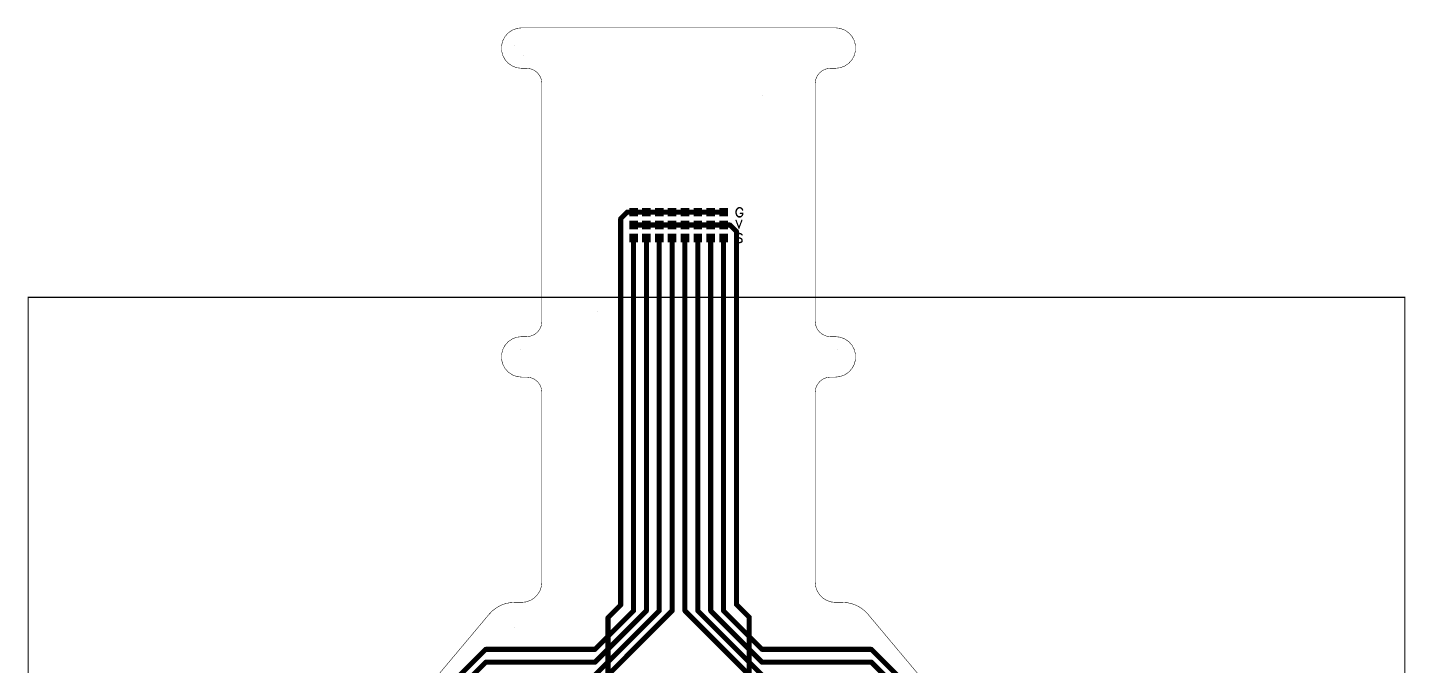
# Model space of a CAD drawing. Extents: x -129 to 144, y -153 to 153.
# Drawn here: x -128.6 to 143.6, y 27.3 to 153.3 of the extents above; entities that cross this region are included whole.
import ezdxf

# ---------------------------------------------------------------- set-up
doc = ezdxf.new("R2010")
doc.units = 0
for name, color, linetype in [('Board_Outline', 13, 'CONTINUOUS'), ('Bottom', 6, 'CONTINUOUS'), ('Bottom_Mask', 10, 'CONTINUOUS'), ('Drill_Bottom', 8, 'CONTINUOUS'), ('Drill_Top', 7, 'CONTINUOUS'), ('Top', 5, 'CONTINUOUS'), ('Top_Assy', 1, 'CONTINUOUS'), ('Top_Mask', 3, 'CONTINUOUS')]:
    doc.layers.add(name, color=color, linetype=linetype)

msp = doc.modelspace()

# ---------------------------------------------------------------- linework, layer by layer
at = {"layer": 'Board_Outline', "linetype": 'CONTINUOUS'}
for points, const_width in [([(52.5187, 19.4323), (37.4133, 37.4343), (36.7552, 38.1119), (36.0059, 38.6869), (35.1811, 39.1473), (34.2983, 39.4832), (33.3761, 39.6877), (32.434, 39.7563), (31, 39.7563), (30.11, 39.8565), (29.2645, 40.1523), (28.5061, 40.6288), (27.8728, 41.2621), (27.3963, 42.0205), (27.1006, 42.8659), (27.0004, 43.756), (27.0003, 81.256), (27.1025, 82.0325), (27.4022, 82.756), (27.879, 83.3773), (28.5003, 83.8541), (29.2239, 84.1538), (30.0004, 84.256), (31, 84.256), (31.9573, 84.3722), (32.8589, 84.7142), (33.6525, 85.2619), (34.2919, 85.9837), (34.7401, 86.8376), (34.9708, 87.7738), (34.9708, 88.7381), (34.7401, 89.6744), (34.2919, 90.5282), (33.6525, 91.25), (32.8589, 91.7978), (31.9573, 92.1397), (31, 92.256), (30.0003, 92.256), (29.2239, 92.3582), (28.5003, 92.6579), (27.879, 93.1346), (27.4023, 93.756), (27.1026, 94.4795), (27.0004, 95.256), (27.0003, 142.2563), (27.1026, 143.0327), (27.4024, 143.7562), (27.8791, 144.3775), (28.5004, 144.8541), (29.224, 145.1538), (30.0004, 145.256), (31, 145.256), (31.9573, 145.3723), (32.8589, 145.7142), (33.6525, 146.262), (34.2919, 146.9838), (34.7401, 147.8377), (34.9708, 148.774), (34.9708, 149.7383), (34.7401, 150.6746), (34.292, 151.5284), (33.6525, 152.2502), (32.8589, 152.798), (31.9573, 153.14), (31, 153.2563), (-31, 153.2563), (-31.9573, 153.1401), (-32.8589, 152.7981), (-33.6525, 152.2503), (-34.2919, 151.5284), (-34.7401, 150.6746), (-34.9708, 149.7383), (-34.9708, 148.774), (-34.7401, 147.8377), (-34.2919, 146.9838), (-33.6525, 146.262), (-32.8589, 145.7142), (-31.9572, 145.3722), (-31, 145.256), (-30.0003, 145.256), (-29.2239, 145.1538), (-28.5004, 144.8541), (-27.8791, 144.3774), (-27.4023, 143.7562), (-27.1026, 143.0327), (-27.0003, 142.2563), (-27.0003, 95.256), (-27.1025, 94.4795), (-27.4022, 93.756), (-27.879, 93.1347), (-28.5003, 92.6579), (-29.2238, 92.3582), (-30.0003, 92.256), (-31, 92.256), (-31.9573, 92.1398), (-32.8589, 91.7978), (-33.6525, 91.25), (-34.2919, 90.5282), (-34.7401, 89.6744), (-34.9708, 88.7381), (-34.9708, 87.7738), (-34.7401, 86.8375), (-34.2919, 85.9837), (-33.6525, 85.2619), (-32.8589, 84.7141), (-31.9572, 84.3722), (-31, 84.256), (-30.0003, 84.256), (-29.2239, 84.1538), (-28.5003, 83.8541), (-27.879, 83.3773), (-27.4022, 82.756), (-27.1025, 82.0324), (-27.0003, 81.256), (-27.0003, 43.756), (-27.1005, 42.866), (-27.3963, 42.0205), (-27.8728, 41.2621), (-28.5061, 40.6288), (-29.2645, 40.1523), (-30.1099, 39.8565), (-31, 39.7563), (-32.434, 39.7563), (-33.3761, 39.6877), (-34.2983, 39.4833), (-35.1811, 39.1473), (-36.0059, 38.6869), (-36.7552, 38.1119), (-37.4133, 37.4343), (-52.5187, 19.4323)], 0.1), ([(-29.5, 149.256), (-29.701, 148.506), (-30.25, 147.957), (-31, 147.756), (-31.75, 147.957), (-32.299, 148.506), (-32.5, 149.256), (-32.299, 150.006), (-31.75, 150.555), (-31, 150.756), (-30.25, 150.555), (-29.7009, 150.006), (-29.5, 149.256)], 0.0003), ([(-29.5, 149.256), (-29.701, 148.506), (-30.25, 147.957), (-31, 147.756), (-31.75, 147.957), (-32.299, 148.506), (-32.5, 149.256), (-32.299, 150.006), (-31.75, 150.555), (-31, 150.756), (-30.25, 150.555), (-29.7009, 150.006), (-29.5, 149.256)], 0.0003), ([(32.5, 149.256), (32.299, 148.506), (31.75, 147.957), (31, 147.756), (30.25, 147.957), (29.701, 148.506), (29.5, 149.256), (29.701, 150.006), (30.25, 150.555), (31, 150.756), (31.75, 150.555), (32.2991, 150.006), (32.5, 149.256)], 0.0003), ([(32.5, 149.256), (32.299, 148.506), (31.75, 147.957), (31, 147.756), (30.25, 147.957), (29.701, 148.506), (29.5, 149.256), (29.701, 150.006), (30.25, 150.555), (31, 150.756), (31.75, 150.555), (32.2991, 150.006), (32.5, 149.256)], 0.0003), ([(-16.6767, 99.8813), (-16.9643, 98.9771), (-16.8028, 98.0421), (-16.2286, 97.2868), (-15.3708, 96.8811), (-14.4227, 96.9163), (-13.5974, 97.3846), (-13.0809, 98.1806), (-12.9893, 99.125), (-13.3433, 100.0053), (-13.3993, 100.0926), (-13.4459, 100.1851), (-13.4827, 100.282), (-13.5092, 100.3821), (-13.5253, 100.4845), (-13.5306, 100.588), (-13.5307, 137.0933), (-13.5253, 137.1968), (-13.5092, 137.2991), (-13.4826, 137.3992), (-13.4458, 137.496), (-13.3992, 137.5885), (-13.3433, 137.6756), (-12.9893, 138.556), (-13.0809, 139.5004), (-13.5974, 140.2964), (-14.4227, 140.7647), (-15.3708, 140.7999), (-16.2286, 140.3942), (-16.8028, 139.6388), (-16.9643, 138.7038), (-16.6766, 137.7996), (-16.6329, 137.7196), (-16.5966, 137.6359), (-16.568, 137.5493), (-16.5474, 137.4605), (-16.5349, 137.3701), (-16.5306, 137.279), (-16.5307, 100.402), (-16.5349, 100.3109), (-16.5474, 100.2205), (-16.568, 100.1317), (-16.5966, 100.045), (-16.6329, 99.9613), (-16.6766, 99.8813)], 0.0003), ([(-16.6767, 99.8813), (-16.9643, 98.9771), (-16.8028, 98.0421), (-16.2286, 97.2868), (-15.3708, 96.8811), (-14.4227, 96.9163), (-13.5974, 97.3846), (-13.0809, 98.1806), (-12.9893, 99.125), (-13.3433, 100.0053), (-13.3993, 100.0926), (-13.4459, 100.1851), (-13.4827, 100.282), (-13.5092, 100.3821), (-13.5253, 100.4845), (-13.5306, 100.588), (-13.5307, 137.0933), (-13.5253, 137.1968), (-13.5092, 137.2991), (-13.4826, 137.3992), (-13.4458, 137.496), (-13.3992, 137.5885), (-13.3433, 137.6756), (-12.9893, 138.556), (-13.0809, 139.5004), (-13.5974, 140.2964), (-14.4227, 140.7647), (-15.3708, 140.7999), (-16.2286, 140.3942), (-16.8028, 139.6388), (-16.9643, 138.7038), (-16.6766, 137.7996), (-16.6329, 137.7196), (-16.5966, 137.6359), (-16.568, 137.5493), (-16.5474, 137.4605), (-16.5349, 137.3701), (-16.5306, 137.279), (-16.5307, 100.402), (-16.5349, 100.3109), (-16.5474, 100.2205), (-16.568, 100.1317), (-16.5966, 100.045), (-16.6329, 99.9613), (-16.6766, 99.8813)], 0.0003), ([(16.6357, 99.946), (16.5858, 100.0298), (16.5443, 100.1181), (16.5117, 100.21), (16.4881, 100.3047), (16.4738, 100.4012), (16.469, 100.4986), (16.469, 137.1823), (16.4738, 137.2798), (16.4881, 137.3763), (16.5116, 137.4709), (16.5443, 137.5628), (16.5858, 137.6511), (16.6357, 137.735), (16.9577, 138.628), (16.8317, 139.569), (16.286, 140.3458), (15.4437, 140.7835), (14.4943, 140.7835), (13.6519, 140.3458), (13.1063, 139.5689), (12.9803, 138.628), (13.3024, 137.735), (13.3524, 137.6512), (13.3939, 137.5629), (13.4267, 137.471), (13.4502, 137.3763), (13.4644, 137.2798), (13.469, 137.1823), (13.469, 100.4987), (13.4644, 100.4012), (13.4502, 100.3047), (13.4267, 100.21), (13.3939, 100.118), (13.3524, 100.0298), (13.3024, 99.946), (12.9803, 99.053), (13.1063, 98.112), (13.6519, 97.3352), (14.4943, 96.8975), (15.4436, 96.8975), (16.286, 97.3352), (16.8317, 98.112), (16.9577, 99.0529), (16.6357, 99.946)], 0.0003), ([(16.6357, 99.946), (16.5858, 100.0298), (16.5443, 100.1181), (16.5117, 100.21), (16.4881, 100.3047), (16.4738, 100.4012), (16.469, 100.4986), (16.469, 137.1823), (16.4738, 137.2798), (16.4881, 137.3763), (16.5116, 137.4709), (16.5443, 137.5628), (16.5858, 137.6511), (16.6357, 137.735), (16.9577, 138.628), (16.8317, 139.569), (16.286, 140.3458), (15.4437, 140.7835), (14.4943, 140.7835), (13.6519, 140.3458), (13.1063, 139.5689), (12.9803, 138.628), (13.3024, 137.735), (13.3524, 137.6512), (13.3939, 137.5629), (13.4267, 137.471), (13.4502, 137.3763), (13.4644, 137.2798), (13.469, 137.1823), (13.469, 100.4987), (13.4644, 100.4012), (13.4502, 100.3047), (13.4267, 100.21), (13.3939, 100.118), (13.3524, 100.0298), (13.3024, 99.946), (12.9803, 99.053), (13.1063, 98.112), (13.6519, 97.3352), (14.4943, 96.8975), (15.4436, 96.8975), (16.286, 97.3352), (16.8317, 98.112), (16.9577, 99.0529), (16.6357, 99.946)], 0.0003), ([(-29.5, 88.2563), (-29.701, 87.5063), (-30.25, 86.9573), (-31, 86.7563), (-31.75, 86.9573), (-32.299, 87.5063), (-32.5, 88.2563), (-32.299, 89.0063), (-31.75, 89.5554), (-31, 89.7563), (-30.25, 89.5554), (-29.7009, 89.0063), (-29.5, 88.2563)], 0.0003), ([(-29.5, 88.2563), (-29.701, 87.5063), (-30.25, 86.9573), (-31, 86.7563), (-31.75, 86.9573), (-32.299, 87.5063), (-32.5, 88.2563), (-32.299, 89.0063), (-31.75, 89.5554), (-31, 89.7563), (-30.25, 89.5554), (-29.7009, 89.0063), (-29.5, 88.2563)], 0.0003), ([(32.5, 88.2563), (32.299, 87.5063), (31.75, 86.9573), (31, 86.7563), (30.25, 86.9573), (29.701, 87.5063), (29.5, 88.2563), (29.701, 89.0063), (30.25, 89.5554), (31, 89.7563), (31.75, 89.5554), (32.2991, 89.0063), (32.5, 88.2563)], 0.0003), ([(32.5, 88.2563), (32.299, 87.5063), (31.75, 86.9573), (31, 86.7563), (30.25, 86.9573), (29.701, 87.5063), (29.5, 88.2563), (29.701, 89.0063), (30.25, 89.5554), (31, 89.7563), (31.75, 89.5554), (32.2991, 89.0063), (32.5, 88.2563)], 0.0003), ([(-30.934, 33.256), (-31.135, 32.506), (-31.684, 31.957), (-32.434, 31.756), (-33.184, 31.957), (-33.733, 32.506), (-33.934, 33.256), (-33.733, 34.006), (-33.184, 34.555), (-32.434, 34.756), (-31.684, 34.555), (-31.1349, 34.006), (-30.934, 33.256)], 0.0003), ([(-30.934, 33.256), (-31.135, 32.506), (-31.684, 31.957), (-32.434, 31.756), (-33.184, 31.957), (-33.733, 32.506), (-33.934, 33.256), (-33.733, 34.006), (-33.184, 34.555), (-32.434, 34.756), (-31.684, 34.555), (-31.1349, 34.006), (-30.934, 33.256)], 0.0003), ([(33.934, 33.256), (33.733, 32.506), (33.184, 31.957), (32.434, 31.756), (31.684, 31.957), (31.135, 32.506), (30.934, 33.256), (31.135, 34.006), (31.684, 34.555), (32.434, 34.756), (33.184, 34.555), (33.7331, 34.006), (33.934, 33.256)], 0.0003), ([(33.934, 33.256), (33.733, 32.506), (33.184, 31.957), (32.434, 31.756), (31.684, 31.957), (31.135, 32.506), (30.934, 33.256), (31.135, 34.006), (31.684, 34.555), (32.434, 34.756), (33.184, 34.555), (33.7331, 34.006), (33.934, 33.256)], 0.0003)]:
    msp.add_lwpolyline(points, dxfattribs=dict(at, const_width=const_width))
at = {"layer": 'Board_Outline', "linetype": 'CONTINUOUS', "const_width": 0.0002}
for points in [[(-29.5001, 149.256, 1), (-29.4999, 149.256, 1), (-29.5001, 149.256, 1)], [(-29.5001, 149.256, 1), (-29.4999, 149.256, 1), (-29.5001, 149.256, 1)], [(32.4999, 149.256, 1), (32.5001, 149.256, 1), (32.4999, 149.256, 1)], [(32.4999, 149.256, 1), (32.5001, 149.256, 1), (32.4999, 149.256, 1)], [(-16.6767, 99.8813, 1), (-16.6766, 99.8813, 1), (-16.6767, 99.8813, 1)], [(-16.6767, 99.8813, 1), (-16.6766, 99.8813, 1), (-16.6767, 99.8813, 1)], [(16.6356, 99.946, 1), (16.6358, 99.946, 1), (16.6356, 99.946, 1)], [(16.6356, 99.946, 1), (16.6358, 99.946, 1), (16.6356, 99.946, 1)], [(-29.5001, 88.2563, 1), (-29.4999, 88.2563, 1), (-29.5001, 88.2563, 1)], [(-29.5001, 88.2563, 1), (-29.4999, 88.2563, 1), (-29.5001, 88.2563, 1)], [(32.4999, 88.2563, 1), (32.5001, 88.2563, 1), (32.4999, 88.2563, 1)], [(32.4999, 88.2563, 1), (32.5001, 88.2563, 1), (32.4999, 88.2563, 1)], [(-30.9341, 33.256, 1), (-30.9339, 33.256, 1), (-30.9341, 33.256, 1)], [(-30.9341, 33.256, 1), (-30.9339, 33.256, 1), (-30.9341, 33.256, 1)], [(33.9339, 33.256, 1), (33.9341, 33.256, 1), (33.9339, 33.256, 1)], [(33.9339, 33.256, 1), (33.9341, 33.256, 1), (33.9339, 33.256, 1)]]:
    msp.add_lwpolyline(points, format="xyb", dxfattribs=at)
at = {"layer": 'Bottom', "linetype": 'CONTINUOUS', "const_width": 1}
for points in [[(-10.16, 116.84), (-11.43, 115.57)], [(-8.89, 116.84), (-10.16, 116.84)], [(-6.35, 116.84), (-8.89, 116.84)], [(-8.89, 116.84), (-8.89, 116.84)], [(-3.81, 116.84), (-6.35, 116.84)], [(-6.35, 116.84), (-6.35, 116.84)], [(-1.27, 116.84), (-3.81, 116.84)], [(-3.81, 116.84), (-3.81, 116.84)], [(1.27, 116.84), (-1.27, 116.84)], [(-1.27, 116.84), (-1.27, 116.84)], [(3.81, 116.84), (1.27, 116.84)], [(1.27, 116.84), (1.27, 116.84)], [(6.35, 116.84), (3.81, 116.84)], [(3.81, 116.84), (3.81, 116.84)], [(8.89, 116.84), (6.35, 116.84)], [(6.35, 116.84), (6.35, 116.84)], [(-11.43, 115.57), (-11.43, 39.2416)], [(-6.35, 114.3), (-8.89, 114.3)], [(-8.89, 114.3), (-8.89, 114.3)], [(-3.81, 114.3), (-6.35, 114.3)], [(-6.35, 114.3), (-6.35, 114.3)], [(-1.27, 114.3), (-3.81, 114.3)], [(-3.81, 114.3), (-3.81, 114.3)], [(1.27, 114.3), (-1.27, 114.3)], [(-1.27, 114.3), (-1.27, 114.3)], [(3.81, 114.3), (1.27, 114.3)], [(1.27, 114.3), (1.27, 114.3)], [(6.35, 114.3), (3.81, 114.3)], [(3.81, 114.3), (3.81, 114.3)], [(8.89, 114.3), (6.35, 114.3)], [(6.35, 114.3), (6.35, 114.3)], [(8.89, 114.3), (10.16, 114.3)], [(10.16, 114.3), (11.43, 113.03)], [(11.43, 113.03), (11.43, 39.37)], [(-11.43, 39.2416), (-13.9383, 36.7333)], [(11.43, 39.37), (13.97, 36.83)], [(-13.9383, 36.7333), (-13.9383, 19.0817)], [(13.97, 36.83), (13.97, 18.9871)]]:
    msp.add_lwpolyline(points, dxfattribs=at)
at = {"layer": 'Bottom', "linetype": 'CONTINUOUS', "const_width": 0.5}
for points in [[(-10.41, 116.84, 1), (-9.91, 116.84, 1), (-10.41, 116.84, 1)], [(-10.41, 116.84, 1), (-9.91, 116.84, 1), (-10.41, 116.84, 1)], [(-9.14, 116.84, 1), (-8.64, 116.84, 1), (-9.14, 116.84, 1)], [(-9.14, 116.84, 1), (-8.64, 116.84, 1), (-9.14, 116.84, 1)], [(-9.14, 116.84, 1), (-8.64, 116.84, 1), (-9.14, 116.84, 1)], [(-6.6, 116.84, 1), (-6.1, 116.84, 1), (-6.6, 116.84, 1)], [(-6.6, 116.84, 1), (-6.1, 116.84, 1), (-6.6, 116.84, 1)], [(-6.6, 116.84, 1), (-6.1, 116.84, 1), (-6.6, 116.84, 1)], [(-4.06, 116.84, 1), (-3.56, 116.84, 1), (-4.06, 116.84, 1)], [(-4.06, 116.84, 1), (-3.56, 116.84, 1), (-4.06, 116.84, 1)], [(-4.06, 116.84, 1), (-3.56, 116.84, 1), (-4.06, 116.84, 1)], [(-1.52, 116.84, 1), (-1.02, 116.84, 1), (-1.52, 116.84, 1)], [(-1.52, 116.84, 1), (-1.02, 116.84, 1), (-1.52, 116.84, 1)], [(-1.52, 116.84, 1), (-1.02, 116.84, 1), (-1.52, 116.84, 1)], [(1.02, 116.84, 1), (1.52, 116.84, 1), (1.02, 116.84, 1)], [(1.02, 116.84, 1), (1.52, 116.84, 1), (1.02, 116.84, 1)], [(1.02, 116.84, 1), (1.52, 116.84, 1), (1.02, 116.84, 1)], [(3.56, 116.84, 1), (4.06, 116.84, 1), (3.56, 116.84, 1)], [(3.56, 116.84, 1), (4.06, 116.84, 1), (3.56, 116.84, 1)], [(3.56, 116.84, 1), (4.06, 116.84, 1), (3.56, 116.84, 1)], [(6.1, 116.84, 1), (6.6, 116.84, 1), (6.1, 116.84, 1)], [(6.1, 116.84, 1), (6.6, 116.84, 1), (6.1, 116.84, 1)], [(6.1, 116.84, 1), (6.6, 116.84, 1), (6.1, 116.84, 1)], [(8.64, 116.84, 1), (9.14, 116.84, 1), (8.64, 116.84, 1)], [(-11.68, 115.57, 1), (-11.18, 115.57, 1), (-11.68, 115.57, 1)], [(-11.68, 115.57, 1), (-11.18, 115.57, 1), (-11.68, 115.57, 1)], [(-9.14, 114.3, 1), (-8.64, 114.3, 1), (-9.14, 114.3, 1)], [(-9.14, 114.3, 1), (-8.64, 114.3, 1), (-9.14, 114.3, 1)], [(-6.6, 114.3, 1), (-6.1, 114.3, 1), (-6.6, 114.3, 1)], [(-6.6, 114.3, 1), (-6.1, 114.3, 1), (-6.6, 114.3, 1)], [(-6.6, 114.3, 1), (-6.1, 114.3, 1), (-6.6, 114.3, 1)], [(-4.06, 114.3, 1), (-3.56, 114.3, 1), (-4.06, 114.3, 1)], [(-4.06, 114.3, 1), (-3.56, 114.3, 1), (-4.06, 114.3, 1)], [(-4.06, 114.3, 1), (-3.56, 114.3, 1), (-4.06, 114.3, 1)], [(-1.52, 114.3, 1), (-1.02, 114.3, 1), (-1.52, 114.3, 1)], [(-1.52, 114.3, 1), (-1.02, 114.3, 1), (-1.52, 114.3, 1)], [(-1.52, 114.3, 1), (-1.02, 114.3, 1), (-1.52, 114.3, 1)], [(1.02, 114.3, 1), (1.52, 114.3, 1), (1.02, 114.3, 1)], [(1.02, 114.3, 1), (1.52, 114.3, 1), (1.02, 114.3, 1)], [(1.02, 114.3, 1), (1.52, 114.3, 1), (1.02, 114.3, 1)], [(3.56, 114.3, 1), (4.06, 114.3, 1), (3.56, 114.3, 1)], [(3.56, 114.3, 1), (4.06, 114.3, 1), (3.56, 114.3, 1)], [(3.56, 114.3, 1), (4.06, 114.3, 1), (3.56, 114.3, 1)], [(6.1, 114.3, 1), (6.6, 114.3, 1), (6.1, 114.3, 1)], [(6.1, 114.3, 1), (6.6, 114.3, 1), (6.1, 114.3, 1)], [(6.1, 114.3, 1), (6.6, 114.3, 1), (6.1, 114.3, 1)], [(8.64, 114.3, 1), (9.14, 114.3, 1), (8.64, 114.3, 1)], [(8.64, 114.3, 1), (9.14, 114.3, 1), (8.64, 114.3, 1)], [(9.91, 114.3, 1), (10.41, 114.3, 1), (9.91, 114.3, 1)], [(9.91, 114.3, 1), (10.41, 114.3, 1), (9.91, 114.3, 1)], [(11.18, 113.03, 1), (11.68, 113.03, 1), (11.18, 113.03, 1)], [(11.18, 113.03, 1), (11.68, 113.03, 1), (11.18, 113.03, 1)], [(-11.68, 39.2416, 1), (-11.18, 39.2416, 1), (-11.68, 39.2416, 1)], [(-11.68, 39.2416, 1), (-11.18, 39.2416, 1), (-11.68, 39.2416, 1)], [(11.18, 39.37, 1), (11.68, 39.37, 1), (11.18, 39.37, 1)], [(11.18, 39.37, 1), (11.68, 39.37, 1), (11.18, 39.37, 1)], [(-14.1883, 36.7333, 1), (-13.6883, 36.7333, 1), (-14.1883, 36.7333, 1)], [(-14.1883, 36.7333, 1), (-13.6883, 36.7333, 1), (-14.1883, 36.7333, 1)], [(13.72, 36.83, 1), (14.22, 36.83, 1), (13.72, 36.83, 1)], [(13.72, 36.83, 1), (14.22, 36.83, 1), (13.72, 36.83, 1)]]:
    msp.add_lwpolyline(points, format="xyb", dxfattribs=at)
at = {"layer": 'Bottom'}
for points in [[(-9.64, 117.59), (-8.14, 117.59), (-9.64, 116.09), (-8.14, 116.09)], [(-7.1, 117.59), (-5.6, 117.59), (-7.1, 116.09), (-5.6, 116.09)], [(-4.56, 117.59), (-3.06, 117.59), (-4.56, 116.09), (-3.06, 116.09)], [(-2.02, 117.59), (-0.52, 117.59), (-2.02, 116.09), (-0.52, 116.09)], [(0.52, 117.59), (2.02, 117.59), (0.52, 116.09), (2.02, 116.09)], [(3.06, 117.59), (4.56, 117.59), (3.06, 116.09), (4.56, 116.09)], [(5.6, 117.59), (7.1, 117.59), (5.6, 116.09), (7.1, 116.09)], [(8.14, 117.59), (9.64, 117.59), (8.14, 116.09), (9.64, 116.09)], [(-9.64, 115.05), (-8.14, 115.05), (-9.64, 113.55), (-8.14, 113.55)], [(-7.1, 115.05), (-5.6, 115.05), (-7.1, 113.55), (-5.6, 113.55)], [(-4.56, 115.05), (-3.06, 115.05), (-4.56, 113.55), (-3.06, 113.55)], [(-2.02, 115.05), (-0.52, 115.05), (-2.02, 113.55), (-0.52, 113.55)], [(0.52, 115.05), (2.02, 115.05), (0.52, 113.55), (2.02, 113.55)], [(3.06, 115.05), (4.56, 115.05), (3.06, 113.55), (4.56, 113.55)], [(5.6, 115.05), (7.1, 115.05), (5.6, 113.55), (7.1, 113.55)], [(8.14, 115.05), (9.64, 115.05), (8.14, 113.55), (9.64, 113.55)], [(-9.64, 112.51), (-8.14, 112.51), (-9.64, 111.01), (-8.14, 111.01)], [(-7.1, 112.51), (-5.6, 112.51), (-7.1, 111.01), (-5.6, 111.01)], [(-4.56, 112.51), (-3.06, 112.51), (-4.56, 111.01), (-3.06, 111.01)], [(-2.02, 112.51), (-0.52, 112.51), (-2.02, 111.01), (-0.52, 111.01)], [(0.52, 112.51), (2.02, 112.51), (0.52, 111.01), (2.02, 111.01)], [(3.06, 112.51), (4.56, 112.51), (3.06, 111.01), (4.56, 111.01)], [(5.6, 112.51), (7.1, 112.51), (5.6, 111.01), (7.1, 111.01)], [(8.14, 112.51), (9.64, 112.51), (8.14, 111.01), (9.64, 111.01)]]:
    msp.add_solid(points, dxfattribs=at)
at = {"layer": 'Bottom_Mask'}
for points in [[(-9.74, 117.69), (-8.04, 117.69), (-9.74, 115.99), (-8.04, 115.99)], [(-7.2, 117.69), (-5.5, 117.69), (-7.2, 115.99), (-5.5, 115.99)], [(-4.66, 117.69), (-2.96, 117.69), (-4.66, 115.99), (-2.96, 115.99)], [(-2.12, 117.69), (-0.42, 117.69), (-2.12, 115.99), (-0.42, 115.99)], [(0.42, 117.69), (2.12, 117.69), (0.42, 115.99), (2.12, 115.99)], [(2.96, 117.69), (4.66, 117.69), (2.96, 115.99), (4.66, 115.99)], [(5.5, 117.69), (7.2, 117.69), (5.5, 115.99), (7.2, 115.99)], [(8.04, 117.69), (9.74, 117.69), (8.04, 115.99), (9.74, 115.99)], [(-9.74, 115.15), (-8.04, 115.15), (-9.74, 113.45), (-8.04, 113.45)], [(-7.2, 115.15), (-5.5, 115.15), (-7.2, 113.45), (-5.5, 113.45)], [(-4.66, 115.15), (-2.96, 115.15), (-4.66, 113.45), (-2.96, 113.45)], [(-2.12, 115.15), (-0.42, 115.15), (-2.12, 113.45), (-0.42, 113.45)], [(0.42, 115.15), (2.12, 115.15), (0.42, 113.45), (2.12, 113.45)], [(2.96, 115.15), (4.66, 115.15), (2.96, 113.45), (4.66, 113.45)], [(5.5, 115.15), (7.2, 115.15), (5.5, 113.45), (7.2, 113.45)], [(8.04, 115.15), (9.74, 115.15), (8.04, 113.45), (9.74, 113.45)], [(-9.74, 112.61), (-8.04, 112.61), (-9.74, 110.91), (-8.04, 110.91)], [(-7.2, 112.61), (-5.5, 112.61), (-7.2, 110.91), (-5.5, 110.91)], [(-4.66, 112.61), (-2.96, 112.61), (-4.66, 110.91), (-2.96, 110.91)], [(-2.12, 112.61), (-0.42, 112.61), (-2.12, 110.91), (-0.42, 110.91)], [(0.42, 112.61), (2.12, 112.61), (0.42, 110.91), (2.12, 110.91)], [(2.96, 112.61), (4.66, 112.61), (2.96, 110.91), (4.66, 110.91)], [(5.5, 112.61), (7.2, 112.61), (5.5, 110.91), (7.2, 110.91)], [(8.04, 112.61), (9.74, 112.61), (8.04, 110.91), (9.74, 110.91)]]:
    msp.add_solid(points, dxfattribs=at)
at = {"layer": 'Drill_Bottom'}
for centre in [(-8.89, 116.84), (-6.35, 116.84), (-3.81, 116.84), (-1.27, 116.84), (1.27, 116.84), (3.81, 116.84), (6.35, 116.84), (8.89, 116.84), (-8.89, 114.3), (-6.35, 114.3), (-3.81, 114.3), (-1.27, 114.3), (1.27, 114.3), (3.81, 114.3), (6.35, 114.3), (8.89, 114.3), (-8.89, 111.76), (-6.35, 111.76), (-3.81, 111.76), (-1.27, 111.76), (1.27, 111.76), (3.81, 111.76), (6.35, 111.76), (8.89, 111.76)]:
    msp.add_circle(centre, 0.45, dxfattribs=at)
at = {"layer": 'Drill_Top'}
for centre in [(-8.89, 116.84), (-6.35, 116.84), (-3.81, 116.84), (-1.27, 116.84), (1.27, 116.84), (3.81, 116.84), (6.35, 116.84), (8.89, 116.84), (-8.89, 114.3), (-6.35, 114.3), (-3.81, 114.3), (-1.27, 114.3), (1.27, 114.3), (3.81, 114.3), (6.35, 114.3), (8.89, 114.3), (-8.89, 111.76), (-6.35, 111.76), (-3.81, 111.76), (-1.27, 111.76), (1.27, 111.76), (3.81, 111.76), (6.35, 111.76), (8.89, 111.76)]:
    msp.add_circle(centre, 0.45, dxfattribs=at)
at = {"layer": 'Top', "linetype": 'CONTINUOUS', "const_width": 1}
for points in [[(-8.89, 38.1), (-8.89, 111.76)], [(-6.35, 38.1), (-6.35, 111.76)], [(-3.81, 38.1), (-3.81, 111.76)], [(-1.27, 38.1), (-1.27, 111.76)], [(1.27, 38.1), (1.27, 111.76)], [(3.81, 38.1), (3.81, 111.76)], [(6.35, 38.1), (6.35, 111.76)], [(8.89, 38.1), (8.89, 111.76)], [(-16.51, 30.48), (-8.89, 38.1)], [(-16.51, 27.94), (-6.35, 38.1)], [(-16.51, 25.4), (-3.81, 38.1)], [(-13.97, 25.4), (-1.27, 38.1)], [(13.97, 25.4), (1.27, 38.1)], [(16.51, 25.4), (3.81, 38.1)], [(16.51, 27.94), (6.35, 38.1)], [(16.51, 30.48), (8.89, 38.1)], [(-44.45, 24.13), (-38.1, 30.48)], [(-38.1, 30.48), (-16.51, 30.48)], [(38.1, 30.48), (16.51, 30.48)], [(44.45, 24.13), (38.1, 30.48)], [(-43.18, 22.86), (-38.1, 27.94)], [(-38.1, 27.94), (-16.51, 27.94)], [(38.1, 27.94), (16.51, 27.94)], [(43.18, 22.86), (38.1, 27.94)]]:
    msp.add_lwpolyline(points, dxfattribs=at)
at = {"layer": 'Top', "linetype": 'CONTINUOUS', "const_width": 0.5}
for points in [[(-9.14, 111.76, 1), (-8.64, 111.76, 1), (-9.14, 111.76, 1)], [(-6.6, 111.76, 1), (-6.1, 111.76, 1), (-6.6, 111.76, 1)], [(-4.06, 111.76, 1), (-3.56, 111.76, 1), (-4.06, 111.76, 1)], [(-1.52, 111.76, 1), (-1.02, 111.76, 1), (-1.52, 111.76, 1)], [(1.02, 111.76, 1), (1.52, 111.76, 1), (1.02, 111.76, 1)], [(3.56, 111.76, 1), (4.06, 111.76, 1), (3.56, 111.76, 1)], [(6.1, 111.76, 1), (6.6, 111.76, 1), (6.1, 111.76, 1)], [(8.64, 111.76, 1), (9.14, 111.76, 1), (8.64, 111.76, 1)], [(-9.14, 38.1, 1), (-8.64, 38.1, 1), (-9.14, 38.1, 1)], [(-9.14, 38.1, 1), (-8.64, 38.1, 1), (-9.14, 38.1, 1)], [(-6.6, 38.1, 1), (-6.1, 38.1, 1), (-6.6, 38.1, 1)], [(-6.6, 38.1, 1), (-6.1, 38.1, 1), (-6.6, 38.1, 1)], [(-4.06, 38.1, 1), (-3.56, 38.1, 1), (-4.06, 38.1, 1)], [(-4.06, 38.1, 1), (-3.56, 38.1, 1), (-4.06, 38.1, 1)], [(-1.52, 38.1, 1), (-1.02, 38.1, 1), (-1.52, 38.1, 1)], [(-1.52, 38.1, 1), (-1.02, 38.1, 1), (-1.52, 38.1, 1)], [(1.02, 38.1, 1), (1.52, 38.1, 1), (1.02, 38.1, 1)], [(1.02, 38.1, 1), (1.52, 38.1, 1), (1.02, 38.1, 1)], [(3.56, 38.1, 1), (4.06, 38.1, 1), (3.56, 38.1, 1)], [(3.56, 38.1, 1), (4.06, 38.1, 1), (3.56, 38.1, 1)], [(6.1, 38.1, 1), (6.6, 38.1, 1), (6.1, 38.1, 1)], [(6.1, 38.1, 1), (6.6, 38.1, 1), (6.1, 38.1, 1)], [(8.64, 38.1, 1), (9.14, 38.1, 1), (8.64, 38.1, 1)], [(8.64, 38.1, 1), (9.14, 38.1, 1), (8.64, 38.1, 1)], [(-38.35, 30.48, 1), (-37.85, 30.48, 1), (-38.35, 30.48, 1)], [(-38.35, 30.48, 1), (-37.85, 30.48, 1), (-38.35, 30.48, 1)], [(-16.76, 30.48, 1), (-16.26, 30.48, 1), (-16.76, 30.48, 1)], [(-16.76, 30.48, 1), (-16.26, 30.48, 1), (-16.76, 30.48, 1)], [(16.26, 30.48, 1), (16.76, 30.48, 1), (16.26, 30.48, 1)], [(16.26, 30.48, 1), (16.76, 30.48, 1), (16.26, 30.48, 1)], [(37.85, 30.48, 1), (38.35, 30.48, 1), (37.85, 30.48, 1)], [(37.85, 30.48, 1), (38.35, 30.48, 1), (37.85, 30.48, 1)], [(-38.35, 27.94, 1), (-37.85, 27.94, 1), (-38.35, 27.94, 1)], [(-38.35, 27.94, 1), (-37.85, 27.94, 1), (-38.35, 27.94, 1)], [(-16.76, 27.94, 1), (-16.26, 27.94, 1), (-16.76, 27.94, 1)], [(-16.76, 27.94, 1), (-16.26, 27.94, 1), (-16.76, 27.94, 1)], [(16.26, 27.94, 1), (16.76, 27.94, 1), (16.26, 27.94, 1)], [(16.26, 27.94, 1), (16.76, 27.94, 1), (16.26, 27.94, 1)], [(37.85, 27.94, 1), (38.35, 27.94, 1), (37.85, 27.94, 1)], [(37.85, 27.94, 1), (38.35, 27.94, 1), (37.85, 27.94, 1)]]:
    msp.add_lwpolyline(points, format="xyb", dxfattribs=at)
at = {"layer": 'Top'}
for points in [[(-9.64, 117.59), (-8.14, 117.59), (-9.64, 116.09), (-8.14, 116.09)], [(-7.1, 117.59), (-5.6, 117.59), (-7.1, 116.09), (-5.6, 116.09)], [(-4.56, 117.59), (-3.06, 117.59), (-4.56, 116.09), (-3.06, 116.09)], [(-2.02, 117.59), (-0.52, 117.59), (-2.02, 116.09), (-0.52, 116.09)], [(0.52, 117.59), (2.02, 117.59), (0.52, 116.09), (2.02, 116.09)], [(3.06, 117.59), (4.56, 117.59), (3.06, 116.09), (4.56, 116.09)], [(5.6, 117.59), (7.1, 117.59), (5.6, 116.09), (7.1, 116.09)], [(8.14, 117.59), (9.64, 117.59), (8.14, 116.09), (9.64, 116.09)], [(-9.64, 115.05), (-8.14, 115.05), (-9.64, 113.55), (-8.14, 113.55)], [(-7.1, 115.05), (-5.6, 115.05), (-7.1, 113.55), (-5.6, 113.55)], [(-4.56, 115.05), (-3.06, 115.05), (-4.56, 113.55), (-3.06, 113.55)], [(-2.02, 115.05), (-0.52, 115.05), (-2.02, 113.55), (-0.52, 113.55)], [(0.52, 115.05), (2.02, 115.05), (0.52, 113.55), (2.02, 113.55)], [(3.06, 115.05), (4.56, 115.05), (3.06, 113.55), (4.56, 113.55)], [(5.6, 115.05), (7.1, 115.05), (5.6, 113.55), (7.1, 113.55)], [(8.14, 115.05), (9.64, 115.05), (8.14, 113.55), (9.64, 113.55)], [(-9.64, 112.51), (-8.14, 112.51), (-9.64, 111.01), (-8.14, 111.01)], [(-7.1, 112.51), (-5.6, 112.51), (-7.1, 111.01), (-5.6, 111.01)], [(-4.56, 112.51), (-3.06, 112.51), (-4.56, 111.01), (-3.06, 111.01)], [(-2.02, 112.51), (-0.52, 112.51), (-2.02, 111.01), (-0.52, 111.01)], [(0.52, 112.51), (2.02, 112.51), (0.52, 111.01), (2.02, 111.01)], [(3.06, 112.51), (4.56, 112.51), (3.06, 111.01), (4.56, 111.01)], [(5.6, 112.51), (7.1, 112.51), (5.6, 111.01), (7.1, 111.01)], [(8.14, 112.51), (9.64, 112.51), (8.14, 111.01), (9.64, 111.01)]]:
    msp.add_solid(points, dxfattribs=at)
at = {"layer": 'Top_Assy', "linetype": 'CONTINUOUS'}
for points, const_width in [([(12.6467, 117.2785), (12.5622, 117.4475), (12.3912, 117.6185), (12.2222, 117.703), (11.8822, 117.703), (11.7112, 117.6185), (11.5422, 117.4475), (11.4557, 117.2785), (11.3712, 117.023), (11.3712, 116.5965), (11.4557, 116.343), (11.5422, 116.172), (11.7112, 116.003), (11.8822, 115.9165), (12.2222, 115.9165), (12.3912, 116.003), (12.5622, 116.172), (12.6467, 116.343), (12.6467, 116.5965), (12.2222, 116.5965)], 0.2745), ([(11.3516, 115.2492), (11.9345, 113.7179), (12.5173, 115.2492)], 0.2353), ([(12.5622, 112.3675), (12.3932, 112.5385), (12.1377, 112.623), (11.7977, 112.623), (11.5422, 112.5385), (11.3712, 112.3675), (11.3712, 112.1985), (11.4577, 112.0275), (11.5422, 111.943), (11.7112, 111.8585), (12.2222, 111.6875), (12.3932, 111.603), (12.4777, 111.5165), (12.5622, 111.3475), (12.5622, 111.092), (12.3932, 110.923), (12.1377, 110.8365), (11.7977, 110.8365), (11.5422, 110.923), (11.3712, 111.092)], 0.2745), ([(143.5, -100), (-128.5, -100), (-128.5, 100), (143.5, 100), (143.5, -100)], 0.25)]:
    msp.add_lwpolyline(points, dxfattribs=dict(at, const_width=const_width))
for points, const_width in [([(12.5781, 117.2785, 1), (12.7154, 117.2785, 1), (12.5781, 117.2785, 1)], 0.1373), ([(11.2928, 115.2492, 1), (11.4104, 115.2492, 1), (11.2928, 115.2492, 1)], 0.1176), ([(12.1536, 116.5965, 1), (12.2908, 116.5965, 1), (12.1536, 116.5965, 1)], 0.1373), ([(12.4585, 115.2492, 1), (12.5762, 115.2492, 1), (12.4585, 115.2492, 1)], 0.1176), ([(12.4936, 112.3675, 1), (12.6308, 112.3675, 1), (12.4936, 112.3675, 1)], 0.1373), ([(11.3026, 111.092, 1), (11.4398, 111.092, 1), (11.3026, 111.092, 1)], 0.1373)]:
    msp.add_lwpolyline(points, format="xyb", dxfattribs=dict(at, const_width=const_width))
at = {"layer": 'Top_Mask'}
for points in [[(-9.74, 117.69), (-8.04, 117.69), (-9.74, 115.99), (-8.04, 115.99)], [(-7.2, 117.69), (-5.5, 117.69), (-7.2, 115.99), (-5.5, 115.99)], [(-4.66, 117.69), (-2.96, 117.69), (-4.66, 115.99), (-2.96, 115.99)], [(-2.12, 117.69), (-0.42, 117.69), (-2.12, 115.99), (-0.42, 115.99)], [(0.42, 117.69), (2.12, 117.69), (0.42, 115.99), (2.12, 115.99)], [(2.96, 117.69), (4.66, 117.69), (2.96, 115.99), (4.66, 115.99)], [(5.5, 117.69), (7.2, 117.69), (5.5, 115.99), (7.2, 115.99)], [(8.04, 117.69), (9.74, 117.69), (8.04, 115.99), (9.74, 115.99)], [(-9.74, 115.15), (-8.04, 115.15), (-9.74, 113.45), (-8.04, 113.45)], [(-7.2, 115.15), (-5.5, 115.15), (-7.2, 113.45), (-5.5, 113.45)], [(-4.66, 115.15), (-2.96, 115.15), (-4.66, 113.45), (-2.96, 113.45)], [(-2.12, 115.15), (-0.42, 115.15), (-2.12, 113.45), (-0.42, 113.45)], [(0.42, 115.15), (2.12, 115.15), (0.42, 113.45), (2.12, 113.45)], [(2.96, 115.15), (4.66, 115.15), (2.96, 113.45), (4.66, 113.45)], [(5.5, 115.15), (7.2, 115.15), (5.5, 113.45), (7.2, 113.45)], [(8.04, 115.15), (9.74, 115.15), (8.04, 113.45), (9.74, 113.45)], [(-9.74, 112.61), (-8.04, 112.61), (-9.74, 110.91), (-8.04, 110.91)], [(-7.2, 112.61), (-5.5, 112.61), (-7.2, 110.91), (-5.5, 110.91)], [(-4.66, 112.61), (-2.96, 112.61), (-4.66, 110.91), (-2.96, 110.91)], [(-2.12, 112.61), (-0.42, 112.61), (-2.12, 110.91), (-0.42, 110.91)], [(0.42, 112.61), (2.12, 112.61), (0.42, 110.91), (2.12, 110.91)], [(2.96, 112.61), (4.66, 112.61), (2.96, 110.91), (4.66, 110.91)], [(5.5, 112.61), (7.2, 112.61), (5.5, 110.91), (7.2, 110.91)], [(8.04, 112.61), (9.74, 112.61), (8.04, 110.91), (9.74, 110.91)]]:
    msp.add_solid(points, dxfattribs=at)

doc.saveas('drawing.dxf')
